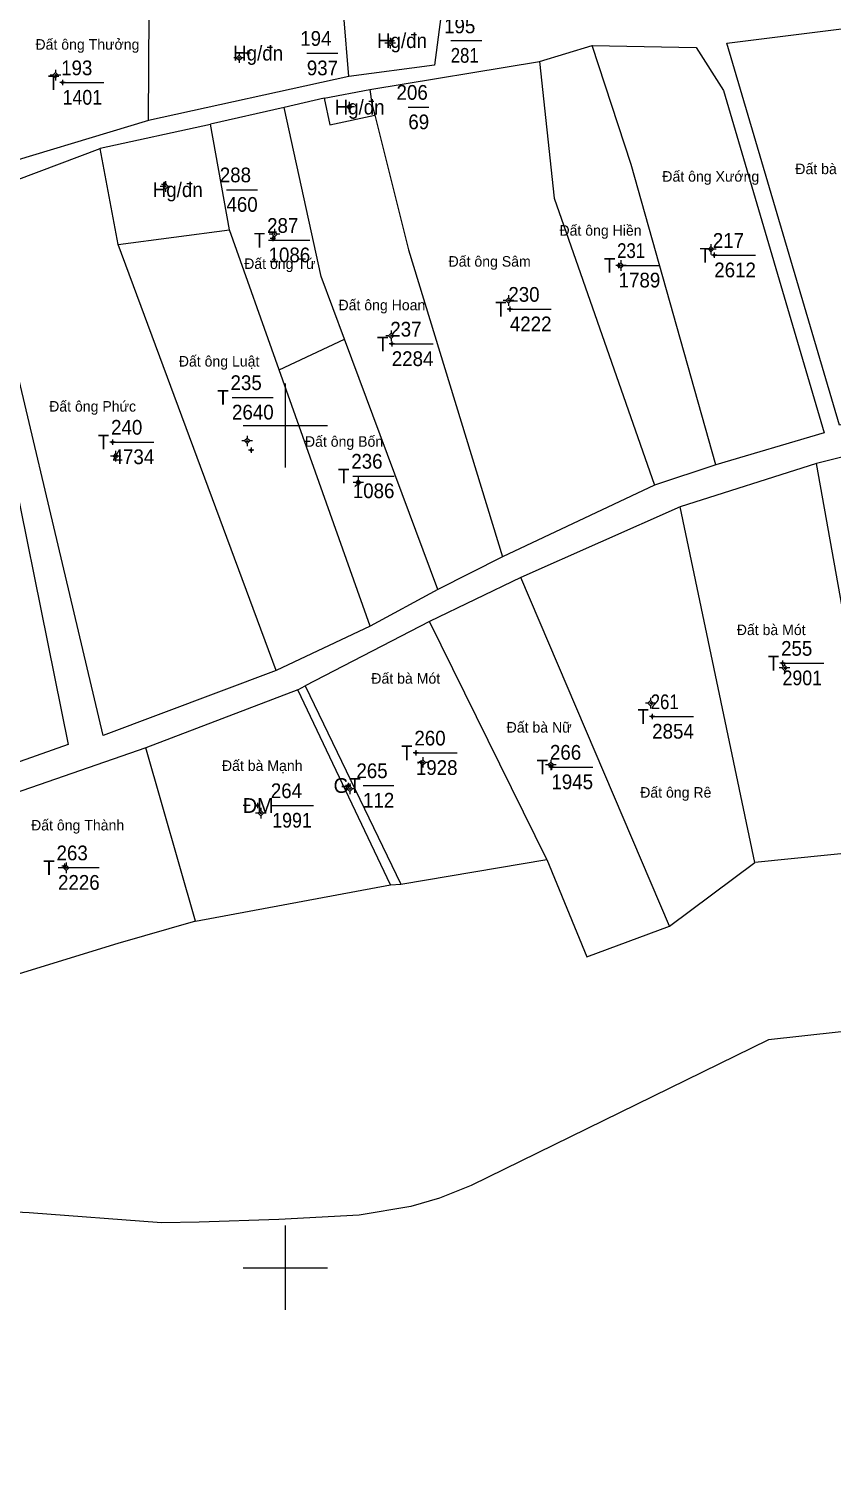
# Model space of a CAD drawing. Header units: metres. Extents: x 398630 to 399770, y 48498 to 49842.
# Drawn here: x 398939 to 399129.9, y 48954 to 49294.2 of the extents above; entities that cross this region are included whole.
import ezdxf
from ezdxf.enums import TextEntityAlignment as Align

# ---------------------------------------------------------------- set-up
doc = ezdxf.new("R2010")
doc.units = ezdxf.units.M
doc.header["$LTSCALE"] = 1.4
for name, color, linetype, lineweight in [('11', 7, 'Continuous', 13), ('15', 7, 'Continuous', 13), ('22', 7, 'Continuous', 13), ('51', 7, 'Continuous', 13), ('63', 7, 'Continuous', 13)]:
    doc.layers.add(name, color=color, linetype=linetype, lineweight=lineweight)
doc.layers.add('2', color=7, linetype='Continuous')

msp = doc.modelspace()

# ---------------------------------------------------------------- hatches: boundary and pattern name
at = {"layer": '11'}
for points in [[(399025.029, 49290.795, 1), (399024.729, 49290.795, 1)], [(399025.029, 49290.795, 1), (399024.729, 49290.795, 1)], [(398989.178, 49287.342, 1), (398988.878, 49287.342, 1)], [(398989.178, 49287.342, 1), (398988.878, 49287.342, 1)], [(398945.566, 49283.205, 1), (398945.266, 49283.205, 1)], [(398945.566, 49283.205, 1), (398945.266, 49283.205, 1)], [(399015.332, 49275.638, 1), (399015.032, 49275.638, 1)], [(399015.332, 49275.638, 1), (399015.032, 49275.638, 1)], [(398971.666, 49256.754, 1), (398971.366, 49256.754, 1)], [(398971.666, 49256.754, 1), (398971.366, 49256.754, 1)], [(398997.559, 49245.428, 1), (398997.259, 49245.428, 1)], [(398997.559, 49245.428, 1), (398997.259, 49245.428, 1)], [(399101.211, 49241.843, 1), (399100.911, 49241.843, 1)], [(399101.211, 49241.843, 1), (399100.911, 49241.843, 1)], [(399079.838, 49237.977, 1), (399079.538, 49237.977, 1)], [(399079.838, 49237.977, 1), (399079.538, 49237.977, 1)], [(399053.14, 49229.699, 1), (399052.84, 49229.699, 1)], [(399053.14, 49229.699, 1), (399052.84, 49229.699, 1)], [(399025.279, 49221.293, 1), (399024.979, 49221.293, 1)], [(399025.279, 49221.293, 1), (399024.979, 49221.293, 1)], [(398991.079, 49196.318, 1), (398990.779, 49196.318, 1)], [(398991.079, 49196.318, 1), (398990.779, 49196.318, 1)], [(398959.835, 49192.735, 1), (398959.535, 49192.735, 1)], [(398959.835, 49192.735, 1), (398959.535, 49192.735, 1)], [(399017.462, 49186.465, 1), (399017.162, 49186.465, 1)], [(399017.462, 49186.465, 1), (399017.162, 49186.465, 1)], [(399118.692, 49142.436, 1), (399118.392, 49142.436, 1)], [(399118.692, 49142.436, 1), (399118.392, 49142.436, 1)], [(399086.875, 49134.057, 1), (399086.575, 49134.057, 1)], [(399086.875, 49134.057, 1), (399086.575, 49134.057, 1)], [(399032.792, 49120, 1), (399032.492, 49120, 1)], [(399032.792, 49120, 1), (399032.492, 49120, 1)], [(399063.166, 49119.379, 1), (399062.866, 49119.379, 1)], [(399063.166, 49119.379, 1), (399062.866, 49119.379, 1)], [(399015.456, 49113.733, 1), (399015.156, 49113.733, 1)], [(399015.456, 49113.733, 1), (399015.156, 49113.733, 1)], [(398994.324, 49107.964, 1), (398994.024, 49107.964, 1)], [(398994.324, 49107.964, 1), (398994.024, 49107.964, 1)], [(398948.087, 49094.956, 1), (398947.787, 49094.956, 1)], [(398948.087, 49094.956, 1), (398947.787, 49094.956, 1)]]:
    msp.add_hatch(color=256, dxfattribs=at).paths.add_polyline_path(points)
at = {"layer": '51'}
for points in [[(399025.325, 49291.38, 1), (399025.175, 49291.38, 1)], [(399025.325, 49291.38, 1), (399025.175, 49291.38, 1)], [(399025.325, 49291.38, 1), (399025.175, 49291.38, 1)], [(399025.325, 49291.38, 1), (399025.175, 49291.38, 1)], [(398991.155, 49288.41, 1), (398991.005, 49288.41, 1)], [(398991.155, 49288.41, 1), (398991.005, 49288.41, 1)], [(398991.155, 49288.41, 1), (398991.005, 49288.41, 1)], [(398991.155, 49288.41, 1), (398991.005, 49288.41, 1)], [(398947.155, 49281.43, 1), (398947.005, 49281.43, 1)], [(398947.155, 49281.43, 1), (398947.005, 49281.43, 1)], [(398947.155, 49281.43, 1), (398947.005, 49281.43, 1)], [(398947.155, 49281.43, 1), (398947.005, 49281.43, 1)], [(399015.265, 49275.6, 1), (399015.115, 49275.6, 1)], [(399015.265, 49275.6, 1), (399015.115, 49275.6, 1)], [(399015.265, 49275.6, 1), (399015.115, 49275.6, 1)], [(399015.265, 49275.6, 1), (399015.115, 49275.6, 1)], [(398971.285, 49257.25, 1), (398971.135, 49257.25, 1)], [(398971.285, 49257.25, 1), (398971.135, 49257.25, 1)], [(398971.285, 49257.25, 1), (398971.135, 49257.25, 1)], [(398971.285, 49257.25, 1), (398971.135, 49257.25, 1)], [(398997.065, 49244.38, 1), (398996.915, 49244.38, 1)], [(398997.065, 49244.38, 1), (398996.915, 49244.38, 1)], [(398997.065, 49244.38, 1), (398996.915, 49244.38, 1)], [(398997.065, 49244.38, 1), (398996.915, 49244.38, 1)], [(399101.915, 49240.44, 1), (399101.765, 49240.44, 1)], [(399101.915, 49240.44, 1), (399101.765, 49240.44, 1)], [(399101.915, 49240.44, 1), (399101.765, 49240.44, 1)], [(399101.915, 49240.44, 1), (399101.765, 49240.44, 1)], [(399079.195, 49238.02, 1), (399079.045, 49238.02, 1)], [(399079.195, 49238.02, 1), (399079.045, 49238.02, 1)], [(399079.195, 49238.02, 1), (399079.045, 49238.02, 1)], [(399079.195, 49238.02, 1), (399079.045, 49238.02, 1)], [(399053.365, 49227.62, 1), (399053.215, 49227.62, 1)], [(399053.365, 49227.62, 1), (399053.215, 49227.62, 1)], [(399053.365, 49227.62, 1), (399053.215, 49227.62, 1)], [(399053.365, 49227.62, 1), (399053.215, 49227.62, 1)], [(399025.325, 49219.36, 1), (399025.175, 49219.36, 1)], [(399025.325, 49219.36, 1), (399025.175, 49219.36, 1)], [(399025.325, 49219.36, 1), (399025.175, 49219.36, 1)], [(399025.325, 49219.36, 1), (399025.175, 49219.36, 1)], [(398959.015, 49196.07, 1), (398958.865, 49196.07, 1)], [(398959.015, 49196.07, 1), (398958.865, 49196.07, 1)], [(398959.015, 49196.07, 1), (398958.865, 49196.07, 1)], [(398959.015, 49196.07, 1), (398958.865, 49196.07, 1)], [(398991.935, 49194.13, 1), (398991.785, 49194.13, 1)], [(398991.935, 49194.13, 1), (398991.785, 49194.13, 1)], [(398991.935, 49194.13, 1), (398991.785, 49194.13, 1)], [(398991.935, 49194.13, 1), (398991.785, 49194.13, 1)], [(399017.465, 49186.41, 1), (399017.315, 49186.41, 1)], [(399017.465, 49186.41, 1), (399017.315, 49186.41, 1)], [(399017.465, 49186.41, 1), (399017.315, 49186.41, 1)], [(399017.465, 49186.41, 1), (399017.315, 49186.41, 1)], [(399118.135, 49143.57, 1), (399117.985, 49143.57, 1)], [(399118.135, 49143.57, 1), (399117.985, 49143.57, 1)], [(399118.135, 49143.57, 1), (399117.985, 49143.57, 1)], [(399118.135, 49143.57, 1), (399117.985, 49143.57, 1)], [(399087.165, 49130.88, 1), (399087.015, 49130.88, 1)], [(399087.165, 49130.88, 1), (399087.015, 49130.88, 1)], [(399087.165, 49130.88, 1), (399087.015, 49130.88, 1)], [(399087.165, 49130.88, 1), (399087.015, 49130.88, 1)], [(399031.055, 49122.26, 1), (399030.905, 49122.26, 1)], [(399031.055, 49122.26, 1), (399030.905, 49122.26, 1)], [(399031.055, 49122.26, 1), (399030.905, 49122.26, 1)], [(399031.055, 49122.26, 1), (399030.905, 49122.26, 1)], [(399063.245, 49118.88, 1), (399063.095, 49118.88, 1)], [(399063.245, 49118.88, 1), (399063.095, 49118.88, 1)], [(399063.245, 49118.88, 1), (399063.095, 49118.88, 1)], [(399063.245, 49118.88, 1), (399063.095, 49118.88, 1)], [(399014.995, 49114.51, 1), (399014.845, 49114.51, 1)], [(399014.995, 49114.51, 1), (399014.845, 49114.51, 1)], [(399014.995, 49114.51, 1), (399014.845, 49114.51, 1)], [(399014.995, 49114.51, 1), (399014.845, 49114.51, 1)], [(398993.455, 49109.76, 1), (398993.305, 49109.76, 1)], [(398993.455, 49109.76, 1), (398993.305, 49109.76, 1)], [(398993.455, 49109.76, 1), (398993.305, 49109.76, 1)], [(398993.455, 49109.76, 1), (398993.305, 49109.76, 1)], [(398947.625, 49095.36, 1), (398947.475, 49095.36, 1)], [(398947.625, 49095.36, 1), (398947.475, 49095.36, 1)], [(398947.625, 49095.36, 1), (398947.475, 49095.36, 1)], [(398947.625, 49095.36, 1), (398947.475, 49095.36, 1)]]:
    msp.add_hatch(color=256, dxfattribs=at).paths.add_polyline_path(points)

# ---------------------------------------------------------------- linework, layer by layer
at = {"layer": '11'}
for p, q in [((399024.88, 49292.04), (399024.88, 49291.42)), ((399024.88, 49292.04), (399024.88, 49291.42)), ((398989.03, 49288.59), (398989.03, 49287.97)), ((398989.03, 49288.59), (398989.03, 49287.97)), ((399024.25, 49290.79), (399023.63, 49290.79)), ((399024.25, 49290.79), (399023.63, 49290.79)), ((399024.88, 49290.17), (399024.88, 49289.54)), ((399024.88, 49290.17), (399024.88, 49289.54)), ((399026.13, 49290.79), (399025.5, 49290.79)), ((399026.13, 49290.79), (399025.5, 49290.79)), ((398945.42, 49284.45), (398945.42, 49283.83)), ((398945.42, 49284.45), (398945.42, 49283.83)), ((398988.4, 49287.34), (398987.78, 49287.34)), ((398988.4, 49287.34), (398987.78, 49287.34)), ((398989.03, 49286.72), (398989.03, 49286.09)), ((398989.03, 49286.72), (398989.03, 49286.09)), ((398990.28, 49287.34), (398989.65, 49287.34)), ((398990.28, 49287.34), (398989.65, 49287.34)), ((398944.79, 49283.2), (398944.17, 49283.2)), ((398944.79, 49283.2), (398944.17, 49283.2)), ((398945.42, 49282.58), (398945.42, 49281.95)), ((398945.42, 49282.58), (398945.42, 49281.95)), ((398946.67, 49283.2), (398946.04, 49283.2)), ((398946.67, 49283.2), (398946.04, 49283.2)), ((399014.56, 49275.64), (399013.93, 49275.64)), ((399014.56, 49275.64), (399013.93, 49275.64)), ((399015.18, 49276.89), (399015.18, 49276.26)), ((399015.18, 49276.89), (399015.18, 49276.26)), ((399015.18, 49275.01), (399015.18, 49274.39)), ((399015.18, 49275.01), (399015.18, 49274.39)), ((399016.43, 49275.64), (399015.81, 49275.64)), ((399016.43, 49275.64), (399015.81, 49275.64)), ((398971.52, 49258), (398971.52, 49257.38)), ((398971.52, 49258), (398971.52, 49257.38)), ((398970.89, 49256.75), (398970.27, 49256.75)), ((398970.89, 49256.75), (398970.27, 49256.75)), ((398971.52, 49256.13), (398971.52, 49255.5)), ((398971.52, 49256.13), (398971.52, 49255.5)), ((398972.77, 49256.75), (398972.14, 49256.75)), ((398972.77, 49256.75), (398972.14, 49256.75)), ((398997.41, 49246.68), (398997.41, 49246.05)), ((398997.41, 49246.68), (398997.41, 49246.05)), ((398996.78, 49245.43), (398996.16, 49245.43)), ((398996.78, 49245.43), (398996.16, 49245.43)), ((398997.41, 49244.8), (398997.41, 49244.18)), ((398997.41, 49244.8), (398997.41, 49244.18)), ((398998.66, 49245.43), (398998.03, 49245.43)), ((398998.66, 49245.43), (398998.03, 49245.43)), ((399100.44, 49241.84), (399099.81, 49241.84)), ((399100.44, 49241.84), (399099.81, 49241.84)), ((399101.06, 49243.09), (399101.06, 49242.47)), ((399101.06, 49243.09), (399101.06, 49242.47)), ((399101.06, 49241.22), (399101.06, 49240.59)), ((399101.06, 49241.22), (399101.06, 49240.59)), ((399102.31, 49241.84), (399101.69, 49241.84)), ((399102.31, 49241.84), (399101.69, 49241.84)), ((399079.06, 49237.98), (399078.44, 49237.98)), ((399079.06, 49237.98), (399078.44, 49237.98)), ((399079.69, 49239.23), (399079.69, 49238.6)), ((399079.69, 49239.23), (399079.69, 49238.6)), ((399079.69, 49237.35), (399079.69, 49236.73)), ((399079.69, 49237.35), (399079.69, 49236.73)), ((399080.94, 49237.98), (399080.31, 49237.98)), ((399080.94, 49237.98), (399080.31, 49237.98)), ((399052.37, 49229.7), (399051.74, 49229.7)), ((399052.37, 49229.7), (399051.74, 49229.7)), ((399052.99, 49230.95), (399052.99, 49230.32)), ((399052.99, 49230.95), (399052.99, 49230.32)), ((399054.24, 49229.7), (399053.62, 49229.7)), ((399054.24, 49229.7), (399053.62, 49229.7)), ((399052.99, 49229.07), (399052.99, 49228.45)), ((399052.99, 49229.07), (399052.99, 49228.45)), ((399024.5, 49221.29), (399023.88, 49221.29)), ((399024.5, 49221.29), (399023.88, 49221.29)), ((399025.13, 49222.54), (399025.13, 49221.92)), ((399025.13, 49222.54), (399025.13, 49221.92)), ((399025.13, 49220.67), (399025.13, 49220.04)), ((399025.13, 49220.67), (399025.13, 49220.04)), ((399026.38, 49221.29), (399025.75, 49221.29)), ((399026.38, 49221.29), (399025.75, 49221.29)), ((398990.3, 49196.32), (398989.68, 49196.32)), ((398990.3, 49196.32), (398989.68, 49196.32)), ((398990.93, 49197.57), (398990.93, 49196.94)), ((398990.93, 49197.57), (398990.93, 49196.94)), ((398990.93, 49195.69), (398990.93, 49195.07)), ((398990.93, 49195.69), (398990.93, 49195.07)), ((398992.18, 49196.32), (398991.55, 49196.32)), ((398992.18, 49196.32), (398991.55, 49196.32)), ((398959.06, 49192.73), (398958.44, 49192.73)), ((398959.06, 49192.73), (398958.44, 49192.73)), ((398959.69, 49193.98), (398959.69, 49193.36)), ((398959.69, 49193.98), (398959.69, 49193.36)), ((398960.94, 49192.73), (398960.31, 49192.73)), ((398960.94, 49192.73), (398960.31, 49192.73)), ((398959.69, 49192.11), (398959.69, 49191.48)), ((398959.69, 49192.11), (398959.69, 49191.48)), ((399016.69, 49186.47), (399016.06, 49186.47)), ((399016.69, 49186.47), (399016.06, 49186.47)), ((399017.31, 49187.72), (399017.31, 49187.09)), ((399017.31, 49187.72), (399017.31, 49187.09)), ((399017.31, 49185.84), (399017.31, 49185.22)), ((399017.31, 49185.84), (399017.31, 49185.22)), ((399018.56, 49186.47), (399017.94, 49186.47)), ((399018.56, 49186.47), (399017.94, 49186.47)), ((399117.92, 49142.44), (399117.29, 49142.44)), ((399117.92, 49142.44), (399117.29, 49142.44)), ((399118.54, 49143.69), (399118.54, 49143.06)), ((399118.54, 49143.69), (399118.54, 49143.06)), ((399118.54, 49141.81), (399118.54, 49141.19)), ((399118.54, 49141.81), (399118.54, 49141.19)), ((399119.79, 49142.44), (399119.17, 49142.44)), ((399119.79, 49142.44), (399119.17, 49142.44)), ((399086.73, 49135.31), (399086.73, 49134.68)), ((399086.73, 49135.31), (399086.73, 49134.68)), ((399086.1, 49134.06), (399085.48, 49134.06)), ((399086.1, 49134.06), (399085.48, 49134.06)), ((399086.73, 49133.43), (399086.73, 49132.81)), ((399086.73, 49133.43), (399086.73, 49132.81)), ((399087.98, 49134.06), (399087.35, 49134.06)), ((399087.98, 49134.06), (399087.35, 49134.06)), ((399032.64, 49121.25), (399032.64, 49120.63)), ((399032.64, 49121.25), (399032.64, 49120.63)), ((399032.02, 49120), (399031.39, 49120)), ((399032.02, 49120), (399031.39, 49120)), ((399032.64, 49119.38), (399032.64, 49118.75)), ((399032.64, 49119.38), (399032.64, 49118.75)), ((399033.89, 49120), (399033.27, 49120)), ((399033.89, 49120), (399033.27, 49120)), ((399062.39, 49119.38), (399061.77, 49119.38)), ((399062.39, 49119.38), (399061.77, 49119.38)), ((399063.02, 49120.63), (399063.02, 49120)), ((399063.02, 49120.63), (399063.02, 49120)), ((399063.02, 49118.75), (399063.02, 49118.13)), ((399063.02, 49118.75), (399063.02, 49118.13)), ((399064.27, 49119.38), (399063.64, 49119.38)), ((399064.27, 49119.38), (399063.64, 49119.38)), ((399015.31, 49114.98), (399015.31, 49114.36)), ((399015.31, 49114.98), (399015.31, 49114.36)), ((399014.68, 49113.73), (399014.06, 49113.73)), ((399014.68, 49113.73), (399014.06, 49113.73)), ((399015.31, 49113.11), (399015.31, 49112.48)), ((399015.31, 49113.11), (399015.31, 49112.48)), ((399016.56, 49113.73), (399015.93, 49113.73)), ((399016.56, 49113.73), (399015.93, 49113.73)), ((398993.55, 49107.96), (398992.92, 49107.96)), ((398993.55, 49107.96), (398992.92, 49107.96)), ((398994.17, 49109.21), (398994.17, 49108.59)), ((398994.17, 49109.21), (398994.17, 49108.59)), ((398994.17, 49107.34), (398994.17, 49106.71)), ((398994.17, 49107.34), (398994.17, 49106.71)), ((398995.42, 49107.96), (398994.8, 49107.96)), ((398995.42, 49107.96), (398994.8, 49107.96)), ((398947.31, 49094.96), (398946.69, 49094.96)), ((398947.31, 49094.96), (398946.69, 49094.96)), ((398947.94, 49096.21), (398947.94, 49095.58)), ((398947.94, 49096.21), (398947.94, 49095.58)), ((398947.94, 49094.33), (398947.94, 49093.71)), ((398947.94, 49094.33), (398947.94, 49093.71)), ((398949.19, 49094.96), (398948.56, 49094.96)), ((398949.19, 49094.96), (398948.56, 49094.96))]:
    msp.add_line(p, q, dxfattribs=at)
for points in [[(399024.88, 49291.42), (399024.25, 49290.79), (399024.88, 49290.17), (399025.5, 49290.79)], [(399024.88, 49291.42), (399024.25, 49290.79), (399024.88, 49290.17), (399025.5, 49290.79)], [(398989.03, 49287.97), (398988.4, 49287.34), (398989.03, 49286.72), (398989.65, 49287.34)], [(398989.03, 49287.97), (398988.4, 49287.34), (398989.03, 49286.72), (398989.65, 49287.34)], [(398945.42, 49283.83), (398944.79, 49283.2), (398945.42, 49282.58), (398946.04, 49283.2)], [(398945.42, 49283.83), (398944.79, 49283.2), (398945.42, 49282.58), (398946.04, 49283.2)], [(399015.18, 49276.26), (399014.56, 49275.64), (399015.18, 49275.01), (399015.81, 49275.64)], [(399015.18, 49276.26), (399014.56, 49275.64), (399015.18, 49275.01), (399015.81, 49275.64)], [(398971.52, 49257.38), (398970.89, 49256.75), (398971.52, 49256.13), (398972.14, 49256.75)], [(398971.52, 49257.38), (398970.89, 49256.75), (398971.52, 49256.13), (398972.14, 49256.75)], [(398997.41, 49246.05), (398996.78, 49245.43), (398997.41, 49244.8), (398998.03, 49245.43)], [(398997.41, 49246.05), (398996.78, 49245.43), (398997.41, 49244.8), (398998.03, 49245.43)], [(399101.06, 49242.47), (399100.44, 49241.84), (399101.06, 49241.22), (399101.69, 49241.84)], [(399101.06, 49242.47), (399100.44, 49241.84), (399101.06, 49241.22), (399101.69, 49241.84)], [(399079.69, 49238.6), (399079.06, 49237.98), (399079.69, 49237.35), (399080.31, 49237.98)], [(399079.69, 49238.6), (399079.06, 49237.98), (399079.69, 49237.35), (399080.31, 49237.98)], [(399052.99, 49230.32), (399052.37, 49229.7), (399052.99, 49229.07), (399053.62, 49229.7)], [(399052.99, 49230.32), (399052.37, 49229.7), (399052.99, 49229.07), (399053.62, 49229.7)], [(399025.13, 49221.92), (399024.5, 49221.29), (399025.13, 49220.67), (399025.75, 49221.29)], [(399025.13, 49221.92), (399024.5, 49221.29), (399025.13, 49220.67), (399025.75, 49221.29)], [(398990.93, 49196.94), (398990.3, 49196.32), (398990.93, 49195.69), (398991.55, 49196.32)], [(398990.93, 49196.94), (398990.3, 49196.32), (398990.93, 49195.69), (398991.55, 49196.32)], [(398959.69, 49193.36), (398959.06, 49192.73), (398959.69, 49192.11), (398960.31, 49192.73)], [(398959.69, 49193.36), (398959.06, 49192.73), (398959.69, 49192.11), (398960.31, 49192.73)], [(399017.31, 49187.09), (399016.69, 49186.47), (399017.31, 49185.84), (399017.94, 49186.47)], [(399017.31, 49187.09), (399016.69, 49186.47), (399017.31, 49185.84), (399017.94, 49186.47)], [(399118.54, 49143.06), (399117.92, 49142.44), (399118.54, 49141.81), (399119.17, 49142.44)], [(399118.54, 49143.06), (399117.92, 49142.44), (399118.54, 49141.81), (399119.17, 49142.44)], [(399086.73, 49134.68), (399086.1, 49134.06), (399086.73, 49133.43), (399087.35, 49134.06)], [(399086.73, 49134.68), (399086.1, 49134.06), (399086.73, 49133.43), (399087.35, 49134.06)], [(399032.64, 49120.63), (399032.02, 49120), (399032.64, 49119.38), (399033.27, 49120)], [(399032.64, 49120.63), (399032.02, 49120), (399032.64, 49119.38), (399033.27, 49120)], [(399063.02, 49120), (399062.39, 49119.38), (399063.02, 49118.75), (399063.64, 49119.38)], [(399063.02, 49120), (399062.39, 49119.38), (399063.02, 49118.75), (399063.64, 49119.38)], [(399015.31, 49114.36), (399014.68, 49113.73), (399015.31, 49113.11), (399015.93, 49113.73)], [(399015.31, 49114.36), (399014.68, 49113.73), (399015.31, 49113.11), (399015.93, 49113.73)], [(398994.17, 49108.59), (398993.55, 49107.96), (398994.17, 49107.34), (398994.8, 49107.96)], [(398994.17, 49108.59), (398993.55, 49107.96), (398994.17, 49107.34), (398994.8, 49107.96)], [(398947.94, 49095.58), (398947.31, 49094.96), (398947.94, 49094.33), (398948.56, 49094.96)], [(398947.94, 49095.58), (398947.31, 49094.96), (398947.94, 49094.33), (398948.56, 49094.96)]]:
    msp.add_lwpolyline(points, close=True, dxfattribs=at)
for centre in [(399024.879, 49290.795), (399024.879, 49290.795), (398989.028, 49287.342), (398989.028, 49287.342), (398945.416, 49283.205), (398945.416, 49283.205), (399015.182, 49275.638), (399015.182, 49275.638), (398971.516, 49256.754), (398971.516, 49256.754), (398997.409, 49245.428), (398997.409, 49245.428), (399101.061, 49241.843), (399101.061, 49241.843), (399079.688, 49237.977), (399079.688, 49237.977), (399052.99, 49229.699), (399052.99, 49229.699), (399025.129, 49221.293), (399025.129, 49221.293), (398990.929, 49196.318), (398990.929, 49196.318), (398959.685, 49192.735), (398959.685, 49192.735), (399017.312, 49186.465), (399017.312, 49186.465), (399118.542, 49142.436), (399118.542, 49142.436), (399086.725, 49134.057), (399086.725, 49134.057), (399032.642, 49120), (399032.642, 49120), (399063.016, 49119.379), (399063.016, 49119.379), (399015.306, 49113.733), (399015.306, 49113.733), (398994.174, 49107.964), (398994.174, 49107.964), (398947.937, 49094.956), (398947.937, 49094.956)]:
    msp.add_circle(centre, 0.15, dxfattribs=at)
at = {"layer": '15'}
for p, q in [((399039.26, 49291.39), (399046.61, 49291.39)), ((399005.09, 49288.41), (399012.44, 49288.41)), ((398947.09, 49281.44), (398956.89, 49281.44)), ((399029.19, 49275.6), (399034.09, 49275.6)), ((398986, 49256), (398993.35, 49256)), ((398996, 49244), (399005.8, 49244)), ((399101.84, 49240.44), (399111.64, 49240.44)), ((399079.13, 49238.02), (399088.93, 49238.02)), ((399053.3, 49227.62), (399063.1, 49227.62)), ((399025.26, 49219.36), (399035.06, 49219.36)), ((398987.32, 49206.68), (398997.12, 49206.68)), ((398958.95, 49196.07), (398968.75, 49196.07)), ((399016, 49188), (399025.8, 49188)), ((399118.06, 49143.58), (399127.86, 49143.58)), ((399087.1, 49130.89), (399096.9, 49130.89)), ((399030.98, 49122.27), (399040.78, 49122.27)), ((399063.17, 49118.89), (399072.97, 49118.89)), ((399018.43, 49114.52), (399025.78, 49114.52)), ((398996.89, 49109.76), (399006.69, 49109.76)), ((398946, 49095), (398955.8, 49095))]:
    msp.add_line(p, q, dxfattribs=at)
at = {"layer": '22'}
for p, q in [((398967.47, 49272.4), (398967.67, 49298.19)), ((399015.05, 49282.89), (399013.84, 49297.27)), ((399015.05, 49282.89), (398967.47, 49272.4)), ((399009.21, 49277.7), (399020.01, 49279.79)), ((398960.32, 49242.96), (398986.76, 49246.45)), ((398998.53, 49213.25), (399014.01, 49220.53)), ((399036.22, 49161.03), (399014.01, 49220.53)), ((399142.48, 49099.34), (399126.1, 49190.95)), ((399091.18, 49081.13), (399055.91, 49163.92)), ((399034.22, 49153.43), (399004.72, 49138.14)), ((399002.95, 49137.22), (399004.72, 49138.14)), ((399002.95, 49137.22), (398966.85, 49123.45)), ((398966.85, 49123.45), (398916.99, 49106.25)), ((398978.68, 49082.3), (398966.85, 49123.45)), ((399142.48, 49099.34), (399111.5, 49096.2)), ((399024.95, 49090.89), (399027.43, 49091.11))]:
    msp.add_line(p, q, dxfattribs=at)
for points in [[(398967.47, 49272.4), (398926.46, 49260.07), (398926.81, 49302.8)], [(399036.89, 49297.03), (399035.44, 49285.55), (399015.05, 49282.89)], [(399158, 49206.82), (399131.57, 49200.05), (399104.82, 49290.83), (399139.67, 49295.15)], [(399020.01, 49279.79), (399060.37, 49286.47), (399072.83, 49290.24)], [(399102.24, 49190.64), (399082.08, 49261.95), (399072.83, 49290.24)], [(399072.83, 49290.24), (399097.58, 49289.77), (399104.03, 49279.57), (399127.91, 49198.27), (399102.24, 49190.64)], [(399060.37, 49286.47), (399063.83, 49253.98), (399087.69, 49185.81)], [(399009.21, 49277.7), (398999.69, 49275.53), (398982.21, 49271.54)], [(399009.21, 49277.7), (399010.56, 49271.41), (399021.21, 49273.68)], [(399020.01, 49279.79), (399020.54, 49276.35), (399021.21, 49273.68)], [(399014.01, 49220.53), (399008.47, 49235.37), (398999.69, 49275.53)], [(398956.03, 49265.74), (398956, 49265.88), (398982.21, 49271.54)], [(399020.13, 49152.31), (398998.53, 49213.25), (398986.76, 49246.45), (398982.21, 49271.54)], [(399021.21, 49273.68), (399029.22, 49241.7), (399051.58, 49168.78)], [(398997.82, 49141.81), (398956.7, 49126.4), (398926.31, 49254.62), (398956.03, 49265.74)], [(398997.82, 49141.81), (398960.32, 49242.96), (398956.03, 49265.74)], [(398930.52, 49212.46), (398948.44, 49124.27), (398924.15, 49115.72)], [(399161.39, 49199.87), (399126.1, 49190.95), (399093.77, 49180.65), (399055.91, 49163.92), (399034.22, 49153.43)], [(399102.24, 49190.64), (399087.69, 49185.81), (399051.58, 49168.78), (399036.22, 49161.03), (399020.13, 49152.31), (398997.82, 49141.81)], [(399091.18, 49081.13), (399111.5, 49096.2), (399093.77, 49180.65)], [(399004.72, 49138.14), (399027.43, 49091.11), (399062.09, 49096.91), (399034.22, 49153.43)], [(398978.68, 49082.3), (399024.95, 49090.89), (399002.95, 49137.22)], [(399062.09, 49096.91), (399071.62, 49073.86), (399091.18, 49081.13)], [(398978.68, 49082.3), (398960.19, 49077), (398928.46, 49067.27)], [(399700, 49042.18), (399677.47, 49050.64), (399484.86, 49076.79), (399286.64, 49073.05), (399114.73, 49054.08), (399044.1, 49019.54), (399036.61, 49016.48), (399029.81, 49014.55), (399017.49, 49012.51), (398998.47, 49011.42), (398979.5, 49010.81), (398970.58, 49010.68), (398939.17, 49013.06), (398931.35, 49013.45), (398919.72, 49013.18), (398913.96, 49012.49), (398908.25, 49011.34), (398797.91, 48982.9), (398734.81, 48966.99), (398719.98, 48962.36), (398707.36, 48957.37), (398700, 48954.02)]]:
    msp.add_lwpolyline(points, dxfattribs=at)
at = {"layer": '51'}
for p, q in [((399024.94, 49291.38), (399024.62, 49291.38)), ((399024.94, 49291.38), (399024.62, 49291.38)), ((399024.94, 49291.38), (399024.62, 49291.38)), ((399024.94, 49291.38), (399024.62, 49291.38)), ((399025.25, 49292), (399025.25, 49291.69)), ((399025.25, 49292), (399025.25, 49291.69)), ((399025.25, 49292), (399025.25, 49291.69)), ((399025.25, 49292), (399025.25, 49291.69)), ((399025.25, 49291.07), (399025.25, 49290.76)), ((399025.25, 49291.07), (399025.25, 49290.76)), ((399025.25, 49291.07), (399025.25, 49290.76)), ((399025.25, 49291.07), (399025.25, 49290.76)), ((399025.88, 49291.38), (399025.56, 49291.38)), ((399025.88, 49291.38), (399025.56, 49291.38)), ((399025.88, 49291.38), (399025.56, 49291.38)), ((399025.88, 49291.38), (399025.56, 49291.38)), ((398990.77, 49288.41), (398990.46, 49288.41)), ((398990.77, 49288.41), (398990.46, 49288.41)), ((398990.77, 49288.41), (398990.46, 49288.41)), ((398990.77, 49288.41), (398990.46, 49288.41)), ((398991.08, 49289.04), (398991.08, 49288.72)), ((398991.08, 49289.04), (398991.08, 49288.72)), ((398991.08, 49289.04), (398991.08, 49288.72)), ((398991.08, 49289.04), (398991.08, 49288.72)), ((398991.08, 49288.1), (398991.08, 49287.78)), ((398991.08, 49288.1), (398991.08, 49287.78)), ((398991.08, 49288.1), (398991.08, 49287.78)), ((398991.08, 49288.1), (398991.08, 49287.78)), ((398991.7, 49288.41), (398991.39, 49288.41)), ((398991.7, 49288.41), (398991.39, 49288.41)), ((398991.7, 49288.41), (398991.39, 49288.41)), ((398991.7, 49288.41), (398991.39, 49288.41)), ((398946.77, 49281.43), (398946.46, 49281.43)), ((398946.77, 49281.43), (398946.46, 49281.43)), ((398946.77, 49281.43), (398946.46, 49281.43)), ((398946.77, 49281.43), (398946.46, 49281.43)), ((398947.08, 49282.06), (398947.08, 49281.74)), ((398947.08, 49282.06), (398947.08, 49281.74)), ((398947.08, 49282.06), (398947.08, 49281.74)), ((398947.08, 49282.06), (398947.08, 49281.74)), ((398947.08, 49281.12), (398947.08, 49280.8)), ((398947.08, 49281.12), (398947.08, 49280.8)), ((398947.08, 49281.12), (398947.08, 49280.8)), ((398947.08, 49281.12), (398947.08, 49280.8)), ((398947.7, 49281.43), (398947.39, 49281.43)), ((398947.7, 49281.43), (398947.39, 49281.43)), ((398947.7, 49281.43), (398947.39, 49281.43)), ((398947.7, 49281.43), (398947.39, 49281.43)), ((399014.88, 49275.6), (399014.56, 49275.6)), ((399014.88, 49275.6), (399014.56, 49275.6)), ((399014.88, 49275.6), (399014.56, 49275.6)), ((399014.88, 49275.6), (399014.56, 49275.6)), ((399015.19, 49276.22), (399015.19, 49275.91)), ((399015.19, 49276.22), (399015.19, 49275.91)), ((399015.19, 49276.22), (399015.19, 49275.91)), ((399015.19, 49276.22), (399015.19, 49275.91)), ((399015.19, 49275.29), (399015.19, 49274.98)), ((399015.19, 49275.29), (399015.19, 49274.98)), ((399015.19, 49275.29), (399015.19, 49274.98)), ((399015.19, 49275.29), (399015.19, 49274.98)), ((399015.82, 49275.6), (399015.5, 49275.6)), ((399015.82, 49275.6), (399015.5, 49275.6)), ((399015.82, 49275.6), (399015.5, 49275.6)), ((399015.82, 49275.6), (399015.5, 49275.6)), ((398970.9, 49257.25), (398970.58, 49257.25)), ((398970.9, 49257.25), (398970.58, 49257.25)), ((398970.9, 49257.25), (398970.58, 49257.25)), ((398970.9, 49257.25), (398970.58, 49257.25)), ((398971.21, 49257.88), (398971.21, 49257.56)), ((398971.21, 49257.88), (398971.21, 49257.56)), ((398971.21, 49257.88), (398971.21, 49257.56)), ((398971.21, 49257.88), (398971.21, 49257.56)), ((398971.21, 49256.94), (398971.21, 49256.62)), ((398971.21, 49256.94), (398971.21, 49256.62)), ((398971.21, 49256.94), (398971.21, 49256.62)), ((398971.21, 49256.94), (398971.21, 49256.62)), ((398971.84, 49257.25), (398971.52, 49257.25)), ((398971.84, 49257.25), (398971.52, 49257.25)), ((398971.84, 49257.25), (398971.52, 49257.25)), ((398971.84, 49257.25), (398971.52, 49257.25)), ((398996.68, 49244.38), (398996.36, 49244.38)), ((398996.68, 49244.38), (398996.36, 49244.38)), ((398996.68, 49244.38), (398996.36, 49244.38)), ((398996.68, 49244.38), (398996.36, 49244.38)), ((398996.99, 49245), (398996.99, 49244.69)), ((398996.99, 49245), (398996.99, 49244.69)), ((398996.99, 49245), (398996.99, 49244.69)), ((398996.99, 49245), (398996.99, 49244.69)), ((398996.99, 49244.07), (398996.99, 49243.76)), ((398996.99, 49244.07), (398996.99, 49243.76)), ((398996.99, 49244.07), (398996.99, 49243.76)), ((398996.99, 49244.07), (398996.99, 49243.76)), ((398997.62, 49244.38), (398997.3, 49244.38)), ((398997.62, 49244.38), (398997.3, 49244.38)), ((398997.62, 49244.38), (398997.3, 49244.38)), ((398997.62, 49244.38), (398997.3, 49244.38)), ((399101.53, 49240.44), (399101.22, 49240.44)), ((399101.53, 49240.44), (399101.22, 49240.44)), ((399101.53, 49240.44), (399101.22, 49240.44)), ((399101.53, 49240.44), (399101.22, 49240.44)), ((399101.84, 49241.06), (399101.84, 49240.75)), ((399101.84, 49241.06), (399101.84, 49240.75)), ((399101.84, 49241.06), (399101.84, 49240.75)), ((399101.84, 49241.06), (399101.84, 49240.75)), ((399101.84, 49240.13), (399101.84, 49239.82)), ((399101.84, 49240.13), (399101.84, 49239.82)), ((399101.84, 49240.13), (399101.84, 49239.82)), ((399101.84, 49240.13), (399101.84, 49239.82)), ((399102.46, 49240.44), (399102.15, 49240.44)), ((399102.46, 49240.44), (399102.15, 49240.44)), ((399102.46, 49240.44), (399102.15, 49240.44)), ((399102.46, 49240.44), (399102.15, 49240.44)), ((399078.81, 49238.02), (399078.5, 49238.02)), ((399078.81, 49238.02), (399078.5, 49238.02)), ((399078.81, 49238.02), (399078.5, 49238.02)), ((399078.81, 49238.02), (399078.5, 49238.02)), ((399079.12, 49238.64), (399079.12, 49238.33)), ((399079.12, 49238.64), (399079.12, 49238.33)), ((399079.12, 49238.64), (399079.12, 49238.33)), ((399079.12, 49238.64), (399079.12, 49238.33)), ((399079.12, 49237.71), (399079.12, 49237.4)), ((399079.12, 49237.71), (399079.12, 49237.4)), ((399079.12, 49237.71), (399079.12, 49237.4)), ((399079.12, 49237.71), (399079.12, 49237.4)), ((399079.74, 49238.02), (399079.43, 49238.02)), ((399079.74, 49238.02), (399079.43, 49238.02)), ((399079.74, 49238.02), (399079.43, 49238.02)), ((399079.74, 49238.02), (399079.43, 49238.02)), ((399052.98, 49227.62), (399052.66, 49227.62)), ((399052.98, 49227.62), (399052.66, 49227.62)), ((399052.98, 49227.62), (399052.66, 49227.62)), ((399052.98, 49227.62), (399052.66, 49227.62)), ((399053.29, 49228.24), (399053.29, 49227.93)), ((399053.29, 49228.24), (399053.29, 49227.93)), ((399053.29, 49228.24), (399053.29, 49227.93)), ((399053.29, 49228.24), (399053.29, 49227.93)), ((399053.29, 49227.31), (399053.29, 49227)), ((399053.29, 49227.31), (399053.29, 49227)), ((399053.29, 49227.31), (399053.29, 49227)), ((399053.29, 49227.31), (399053.29, 49227)), ((399053.92, 49227.62), (399053.6, 49227.62)), ((399053.92, 49227.62), (399053.6, 49227.62)), ((399053.92, 49227.62), (399053.6, 49227.62)), ((399053.92, 49227.62), (399053.6, 49227.62)), ((399025.25, 49219.98), (399025.25, 49219.67)), ((399025.25, 49219.98), (399025.25, 49219.67)), ((399025.25, 49219.98), (399025.25, 49219.67)), ((399025.25, 49219.98), (399025.25, 49219.67)), ((399024.94, 49219.36), (399024.62, 49219.36)), ((399024.94, 49219.36), (399024.62, 49219.36)), ((399024.94, 49219.36), (399024.62, 49219.36)), ((399024.94, 49219.36), (399024.62, 49219.36)), ((399025.25, 49219.05), (399025.25, 49218.74)), ((399025.25, 49219.05), (399025.25, 49218.74)), ((399025.25, 49219.05), (399025.25, 49218.74)), ((399025.25, 49219.05), (399025.25, 49218.74)), ((399025.88, 49219.36), (399025.56, 49219.36)), ((399025.88, 49219.36), (399025.56, 49219.36)), ((399025.88, 49219.36), (399025.56, 49219.36)), ((399025.88, 49219.36), (399025.56, 49219.36)), ((398958.63, 49196.07), (398958.32, 49196.07)), ((398958.63, 49196.07), (398958.32, 49196.07)), ((398958.63, 49196.07), (398958.32, 49196.07)), ((398958.63, 49196.07), (398958.32, 49196.07)), ((398958.94, 49196.7), (398958.94, 49196.38)), ((398958.94, 49196.7), (398958.94, 49196.38)), ((398958.94, 49196.7), (398958.94, 49196.38)), ((398958.94, 49196.7), (398958.94, 49196.38)), ((398958.94, 49195.76), (398958.94, 49195.44)), ((398958.94, 49195.76), (398958.94, 49195.44)), ((398958.94, 49195.76), (398958.94, 49195.44)), ((398958.94, 49195.76), (398958.94, 49195.44)), ((398959.56, 49196.07), (398959.25, 49196.07)), ((398959.56, 49196.07), (398959.25, 49196.07)), ((398959.56, 49196.07), (398959.25, 49196.07)), ((398959.56, 49196.07), (398959.25, 49196.07)), ((398991.55, 49194.13), (398991.24, 49194.13)), ((398991.55, 49194.13), (398991.24, 49194.13)), ((398991.55, 49194.13), (398991.24, 49194.13)), ((398991.55, 49194.13), (398991.24, 49194.13)), ((398991.86, 49194.76), (398991.86, 49194.44)), ((398991.86, 49194.76), (398991.86, 49194.44)), ((398991.86, 49194.76), (398991.86, 49194.44)), ((398991.86, 49194.76), (398991.86, 49194.44)), ((398991.86, 49193.82), (398991.86, 49193.5)), ((398991.86, 49193.82), (398991.86, 49193.5)), ((398991.86, 49193.82), (398991.86, 49193.5)), ((398991.86, 49193.82), (398991.86, 49193.5)), ((398992.48, 49194.13), (398992.17, 49194.13)), ((398992.48, 49194.13), (398992.17, 49194.13)), ((398992.48, 49194.13), (398992.17, 49194.13)), ((398992.48, 49194.13), (398992.17, 49194.13)), ((399017.08, 49186.41), (399016.76, 49186.41)), ((399017.08, 49186.41), (399016.76, 49186.41)), ((399017.08, 49186.41), (399016.76, 49186.41)), ((399017.08, 49186.41), (399016.76, 49186.41)), ((399017.39, 49187.04), (399017.39, 49186.72)), ((399017.39, 49187.04), (399017.39, 49186.72)), ((399017.39, 49187.04), (399017.39, 49186.72)), ((399017.39, 49187.04), (399017.39, 49186.72)), ((399017.39, 49186.1), (399017.39, 49185.78)), ((399017.39, 49186.1), (399017.39, 49185.78)), ((399017.39, 49186.1), (399017.39, 49185.78)), ((399017.39, 49186.1), (399017.39, 49185.78)), ((399018.02, 49186.41), (399017.7, 49186.41)), ((399018.02, 49186.41), (399017.7, 49186.41)), ((399018.02, 49186.41), (399017.7, 49186.41)), ((399018.02, 49186.41), (399017.7, 49186.41)), ((399117.75, 49143.57), (399117.44, 49143.57)), ((399117.75, 49143.57), (399117.44, 49143.57)), ((399117.75, 49143.57), (399117.44, 49143.57)), ((399117.75, 49143.57), (399117.44, 49143.57)), ((399118.06, 49144.2), (399118.06, 49143.88)), ((399118.06, 49144.2), (399118.06, 49143.88)), ((399118.06, 49144.2), (399118.06, 49143.88)), ((399118.06, 49144.2), (399118.06, 49143.88)), ((399118.06, 49143.26), (399118.06, 49142.94)), ((399118.06, 49143.26), (399118.06, 49142.94)), ((399118.06, 49143.26), (399118.06, 49142.94)), ((399118.06, 49143.26), (399118.06, 49142.94)), ((399118.68, 49143.57), (399118.37, 49143.57)), ((399118.68, 49143.57), (399118.37, 49143.57)), ((399118.68, 49143.57), (399118.37, 49143.57)), ((399118.68, 49143.57), (399118.37, 49143.57)), ((399087.09, 49131.5), (399087.09, 49131.19)), ((399087.09, 49131.5), (399087.09, 49131.19)), ((399087.09, 49131.5), (399087.09, 49131.19)), ((399087.09, 49131.5), (399087.09, 49131.19)), ((399086.78, 49130.88), (399086.46, 49130.88)), ((399086.78, 49130.88), (399086.46, 49130.88)), ((399086.78, 49130.88), (399086.46, 49130.88)), ((399086.78, 49130.88), (399086.46, 49130.88)), ((399087.09, 49130.57), (399087.09, 49130.26)), ((399087.09, 49130.57), (399087.09, 49130.26)), ((399087.09, 49130.57), (399087.09, 49130.26)), ((399087.09, 49130.57), (399087.09, 49130.26)), ((399087.72, 49130.88), (399087.4, 49130.88)), ((399087.72, 49130.88), (399087.4, 49130.88)), ((399087.72, 49130.88), (399087.4, 49130.88)), ((399087.72, 49130.88), (399087.4, 49130.88)), ((399030.67, 49122.26), (399030.36, 49122.26)), ((399030.67, 49122.26), (399030.36, 49122.26)), ((399030.67, 49122.26), (399030.36, 49122.26)), ((399030.67, 49122.26), (399030.36, 49122.26)), ((399030.98, 49122.88), (399030.98, 49122.57)), ((399030.98, 49122.88), (399030.98, 49122.57)), ((399030.98, 49122.88), (399030.98, 49122.57)), ((399030.98, 49122.88), (399030.98, 49122.57)), ((399030.98, 49121.95), (399030.98, 49121.64)), ((399030.98, 49121.95), (399030.98, 49121.64)), ((399030.98, 49121.95), (399030.98, 49121.64)), ((399030.98, 49121.95), (399030.98, 49121.64)), ((399031.6, 49122.26), (399031.29, 49122.26)), ((399031.6, 49122.26), (399031.29, 49122.26)), ((399031.6, 49122.26), (399031.29, 49122.26)), ((399031.6, 49122.26), (399031.29, 49122.26)), ((399062.86, 49118.88), (399062.54, 49118.88)), ((399062.86, 49118.88), (399062.54, 49118.88)), ((399062.86, 49118.88), (399062.54, 49118.88)), ((399062.86, 49118.88), (399062.54, 49118.88)), ((399063.17, 49119.5), (399063.17, 49119.19)), ((399063.17, 49119.5), (399063.17, 49119.19)), ((399063.17, 49119.5), (399063.17, 49119.19)), ((399063.17, 49119.5), (399063.17, 49119.19)), ((399063.17, 49118.57), (399063.17, 49118.26)), ((399063.17, 49118.57), (399063.17, 49118.26)), ((399063.17, 49118.57), (399063.17, 49118.26)), ((399063.17, 49118.57), (399063.17, 49118.26)), ((399063.8, 49118.88), (399063.48, 49118.88)), ((399063.8, 49118.88), (399063.48, 49118.88)), ((399063.8, 49118.88), (399063.48, 49118.88)), ((399063.8, 49118.88), (399063.48, 49118.88)), ((399014.61, 49114.51), (399014.3, 49114.51)), ((399014.61, 49114.51), (399014.3, 49114.51)), ((399014.61, 49114.51), (399014.3, 49114.51)), ((399014.61, 49114.51), (399014.3, 49114.51)), ((399014.92, 49115.14), (399014.92, 49114.82)), ((399014.92, 49115.14), (399014.92, 49114.82)), ((399014.92, 49115.14), (399014.92, 49114.82)), ((399014.92, 49115.14), (399014.92, 49114.82)), ((399014.92, 49114.2), (399014.92, 49113.88)), ((399014.92, 49114.2), (399014.92, 49113.88)), ((399014.92, 49114.2), (399014.92, 49113.88)), ((399014.92, 49114.2), (399014.92, 49113.88)), ((399015.54, 49114.51), (399015.23, 49114.51)), ((399015.54, 49114.51), (399015.23, 49114.51)), ((399015.54, 49114.51), (399015.23, 49114.51)), ((399015.54, 49114.51), (399015.23, 49114.51)), ((398993.07, 49109.76), (398992.76, 49109.76)), ((398993.07, 49109.76), (398992.76, 49109.76)), ((398993.07, 49109.76), (398992.76, 49109.76)), ((398993.07, 49109.76), (398992.76, 49109.76)), ((398993.38, 49110.38), (398993.38, 49110.07)), ((398993.38, 49110.38), (398993.38, 49110.07)), ((398993.38, 49110.38), (398993.38, 49110.07)), ((398993.38, 49110.38), (398993.38, 49110.07)), ((398993.38, 49109.45), (398993.38, 49109.14)), ((398993.38, 49109.45), (398993.38, 49109.14)), ((398993.38, 49109.45), (398993.38, 49109.14)), ((398993.38, 49109.45), (398993.38, 49109.14)), ((398994, 49109.76), (398993.69, 49109.76)), ((398994, 49109.76), (398993.69, 49109.76)), ((398994, 49109.76), (398993.69, 49109.76)), ((398994, 49109.76), (398993.69, 49109.76)), ((398947.24, 49095.36), (398946.92, 49095.36)), ((398947.24, 49095.36), (398946.92, 49095.36)), ((398947.24, 49095.36), (398946.92, 49095.36)), ((398947.24, 49095.36), (398946.92, 49095.36)), ((398947.55, 49095.98), (398947.55, 49095.67)), ((398947.55, 49095.98), (398947.55, 49095.67)), ((398947.55, 49095.98), (398947.55, 49095.67)), ((398947.55, 49095.98), (398947.55, 49095.67)), ((398947.55, 49095.05), (398947.55, 49094.74)), ((398947.55, 49095.05), (398947.55, 49094.74)), ((398947.55, 49095.05), (398947.55, 49094.74)), ((398947.55, 49095.05), (398947.55, 49094.74)), ((398948.18, 49095.36), (398947.86, 49095.36)), ((398948.18, 49095.36), (398947.86, 49095.36)), ((398948.18, 49095.36), (398947.86, 49095.36)), ((398948.18, 49095.36), (398947.86, 49095.36))]:
    msp.add_line(p, q, dxfattribs=at)
for points in [[(399025.25, 49291.69), (399024.94, 49291.38), (399025.25, 49291.07), (399025.56, 49291.38)], [(399025.25, 49291.69), (399024.94, 49291.38), (399025.25, 49291.07), (399025.56, 49291.38)], [(399025.25, 49291.69), (399024.94, 49291.38), (399025.25, 49291.07), (399025.56, 49291.38)], [(399025.25, 49291.69), (399024.94, 49291.38), (399025.25, 49291.07), (399025.56, 49291.38)], [(398991.08, 49288.72), (398990.77, 49288.41), (398991.08, 49288.1), (398991.39, 49288.41)], [(398991.08, 49288.72), (398990.77, 49288.41), (398991.08, 49288.1), (398991.39, 49288.41)], [(398991.08, 49288.72), (398990.77, 49288.41), (398991.08, 49288.1), (398991.39, 49288.41)], [(398991.08, 49288.72), (398990.77, 49288.41), (398991.08, 49288.1), (398991.39, 49288.41)], [(398947.08, 49281.74), (398946.77, 49281.43), (398947.08, 49281.12), (398947.39, 49281.43)], [(398947.08, 49281.74), (398946.77, 49281.43), (398947.08, 49281.12), (398947.39, 49281.43)], [(398947.08, 49281.74), (398946.77, 49281.43), (398947.08, 49281.12), (398947.39, 49281.43)], [(398947.08, 49281.74), (398946.77, 49281.43), (398947.08, 49281.12), (398947.39, 49281.43)], [(399015.19, 49275.91), (399014.88, 49275.6), (399015.19, 49275.29), (399015.5, 49275.6)], [(399015.19, 49275.91), (399014.88, 49275.6), (399015.19, 49275.29), (399015.5, 49275.6)], [(399015.19, 49275.91), (399014.88, 49275.6), (399015.19, 49275.29), (399015.5, 49275.6)], [(399015.19, 49275.91), (399014.88, 49275.6), (399015.19, 49275.29), (399015.5, 49275.6)], [(398971.21, 49257.56), (398970.9, 49257.25), (398971.21, 49256.94), (398971.52, 49257.25)], [(398971.21, 49257.56), (398970.9, 49257.25), (398971.21, 49256.94), (398971.52, 49257.25)], [(398971.21, 49257.56), (398970.9, 49257.25), (398971.21, 49256.94), (398971.52, 49257.25)], [(398971.21, 49257.56), (398970.9, 49257.25), (398971.21, 49256.94), (398971.52, 49257.25)], [(398996.99, 49244.69), (398996.68, 49244.38), (398996.99, 49244.07), (398997.3, 49244.38)], [(398996.99, 49244.69), (398996.68, 49244.38), (398996.99, 49244.07), (398997.3, 49244.38)], [(398996.99, 49244.69), (398996.68, 49244.38), (398996.99, 49244.07), (398997.3, 49244.38)], [(398996.99, 49244.69), (398996.68, 49244.38), (398996.99, 49244.07), (398997.3, 49244.38)], [(399101.84, 49240.75), (399101.53, 49240.44), (399101.84, 49240.13), (399102.15, 49240.44)], [(399101.84, 49240.75), (399101.53, 49240.44), (399101.84, 49240.13), (399102.15, 49240.44)], [(399101.84, 49240.75), (399101.53, 49240.44), (399101.84, 49240.13), (399102.15, 49240.44)], [(399101.84, 49240.75), (399101.53, 49240.44), (399101.84, 49240.13), (399102.15, 49240.44)], [(399079.12, 49238.33), (399078.81, 49238.02), (399079.12, 49237.71), (399079.43, 49238.02)], [(399079.12, 49238.33), (399078.81, 49238.02), (399079.12, 49237.71), (399079.43, 49238.02)], [(399079.12, 49238.33), (399078.81, 49238.02), (399079.12, 49237.71), (399079.43, 49238.02)], [(399079.12, 49238.33), (399078.81, 49238.02), (399079.12, 49237.71), (399079.43, 49238.02)], [(399053.29, 49227.93), (399052.98, 49227.62), (399053.29, 49227.31), (399053.6, 49227.62)], [(399053.29, 49227.93), (399052.98, 49227.62), (399053.29, 49227.31), (399053.6, 49227.62)], [(399053.29, 49227.93), (399052.98, 49227.62), (399053.29, 49227.31), (399053.6, 49227.62)], [(399053.29, 49227.93), (399052.98, 49227.62), (399053.29, 49227.31), (399053.6, 49227.62)], [(399025.25, 49219.67), (399024.94, 49219.36), (399025.25, 49219.05), (399025.56, 49219.36)], [(399025.25, 49219.67), (399024.94, 49219.36), (399025.25, 49219.05), (399025.56, 49219.36)], [(399025.25, 49219.67), (399024.94, 49219.36), (399025.25, 49219.05), (399025.56, 49219.36)], [(399025.25, 49219.67), (399024.94, 49219.36), (399025.25, 49219.05), (399025.56, 49219.36)], [(398958.94, 49196.38), (398958.63, 49196.07), (398958.94, 49195.76), (398959.25, 49196.07)], [(398958.94, 49196.38), (398958.63, 49196.07), (398958.94, 49195.76), (398959.25, 49196.07)], [(398958.94, 49196.38), (398958.63, 49196.07), (398958.94, 49195.76), (398959.25, 49196.07)], [(398958.94, 49196.38), (398958.63, 49196.07), (398958.94, 49195.76), (398959.25, 49196.07)], [(398991.86, 49194.44), (398991.55, 49194.13), (398991.86, 49193.82), (398992.17, 49194.13)], [(398991.86, 49194.44), (398991.55, 49194.13), (398991.86, 49193.82), (398992.17, 49194.13)], [(398991.86, 49194.44), (398991.55, 49194.13), (398991.86, 49193.82), (398992.17, 49194.13)], [(398991.86, 49194.44), (398991.55, 49194.13), (398991.86, 49193.82), (398992.17, 49194.13)], [(399017.39, 49186.72), (399017.08, 49186.41), (399017.39, 49186.1), (399017.7, 49186.41)], [(399017.39, 49186.72), (399017.08, 49186.41), (399017.39, 49186.1), (399017.7, 49186.41)], [(399017.39, 49186.72), (399017.08, 49186.41), (399017.39, 49186.1), (399017.7, 49186.41)], [(399017.39, 49186.72), (399017.08, 49186.41), (399017.39, 49186.1), (399017.7, 49186.41)], [(399118.06, 49143.88), (399117.75, 49143.57), (399118.06, 49143.26), (399118.37, 49143.57)], [(399118.06, 49143.88), (399117.75, 49143.57), (399118.06, 49143.26), (399118.37, 49143.57)], [(399118.06, 49143.88), (399117.75, 49143.57), (399118.06, 49143.26), (399118.37, 49143.57)], [(399118.06, 49143.88), (399117.75, 49143.57), (399118.06, 49143.26), (399118.37, 49143.57)], [(399087.09, 49131.19), (399086.78, 49130.88), (399087.09, 49130.57), (399087.4, 49130.88)], [(399087.09, 49131.19), (399086.78, 49130.88), (399087.09, 49130.57), (399087.4, 49130.88)], [(399087.09, 49131.19), (399086.78, 49130.88), (399087.09, 49130.57), (399087.4, 49130.88)], [(399087.09, 49131.19), (399086.78, 49130.88), (399087.09, 49130.57), (399087.4, 49130.88)], [(399030.98, 49122.57), (399030.67, 49122.26), (399030.98, 49121.95), (399031.29, 49122.26)], [(399030.98, 49122.57), (399030.67, 49122.26), (399030.98, 49121.95), (399031.29, 49122.26)], [(399030.98, 49122.57), (399030.67, 49122.26), (399030.98, 49121.95), (399031.29, 49122.26)], [(399030.98, 49122.57), (399030.67, 49122.26), (399030.98, 49121.95), (399031.29, 49122.26)], [(399063.17, 49119.19), (399062.86, 49118.88), (399063.17, 49118.57), (399063.48, 49118.88)], [(399063.17, 49119.19), (399062.86, 49118.88), (399063.17, 49118.57), (399063.48, 49118.88)], [(399063.17, 49119.19), (399062.86, 49118.88), (399063.17, 49118.57), (399063.48, 49118.88)], [(399063.17, 49119.19), (399062.86, 49118.88), (399063.17, 49118.57), (399063.48, 49118.88)], [(399014.92, 49114.82), (399014.61, 49114.51), (399014.92, 49114.2), (399015.23, 49114.51)], [(399014.92, 49114.82), (399014.61, 49114.51), (399014.92, 49114.2), (399015.23, 49114.51)], [(399014.92, 49114.82), (399014.61, 49114.51), (399014.92, 49114.2), (399015.23, 49114.51)], [(399014.92, 49114.82), (399014.61, 49114.51), (399014.92, 49114.2), (399015.23, 49114.51)], [(398993.38, 49110.07), (398993.07, 49109.76), (398993.38, 49109.45), (398993.69, 49109.76)], [(398993.38, 49110.07), (398993.07, 49109.76), (398993.38, 49109.45), (398993.69, 49109.76)], [(398993.38, 49110.07), (398993.07, 49109.76), (398993.38, 49109.45), (398993.69, 49109.76)], [(398993.38, 49110.07), (398993.07, 49109.76), (398993.38, 49109.45), (398993.69, 49109.76)], [(398947.55, 49095.67), (398947.24, 49095.36), (398947.55, 49095.05), (398947.86, 49095.36)], [(398947.55, 49095.67), (398947.24, 49095.36), (398947.55, 49095.05), (398947.86, 49095.36)], [(398947.55, 49095.67), (398947.24, 49095.36), (398947.55, 49095.05), (398947.86, 49095.36)], [(398947.55, 49095.67), (398947.24, 49095.36), (398947.55, 49095.05), (398947.86, 49095.36)]]:
    msp.add_lwpolyline(points, close=True, dxfattribs=at)
for centre in [(399025.25, 49291.38), (399025.25, 49291.38), (399025.25, 49291.38), (399025.25, 49291.38), (398991.08, 49288.41), (398991.08, 49288.41), (398991.08, 49288.41), (398991.08, 49288.41), (398947.08, 49281.43), (398947.08, 49281.43), (398947.08, 49281.43), (398947.08, 49281.43), (399015.19, 49275.6), (399015.19, 49275.6), (399015.19, 49275.6), (399015.19, 49275.6), (398971.21, 49257.25), (398971.21, 49257.25), (398971.21, 49257.25), (398971.21, 49257.25), (398996.99, 49244.38), (398996.99, 49244.38), (398996.99, 49244.38), (398996.99, 49244.38), (399101.84, 49240.44), (399101.84, 49240.44), (399101.84, 49240.44), (399101.84, 49240.44), (399079.12, 49238.02), (399079.12, 49238.02), (399079.12, 49238.02), (399079.12, 49238.02), (399053.29, 49227.62), (399053.29, 49227.62), (399053.29, 49227.62), (399053.29, 49227.62), (399025.25, 49219.36), (399025.25, 49219.36), (399025.25, 49219.36), (399025.25, 49219.36), (398958.94, 49196.07), (398958.94, 49196.07), (398958.94, 49196.07), (398958.94, 49196.07), (398991.86, 49194.13), (398991.86, 49194.13), (398991.86, 49194.13), (398991.86, 49194.13), (399017.39, 49186.41), (399017.39, 49186.41), (399017.39, 49186.41), (399017.39, 49186.41), (399118.06, 49143.57), (399118.06, 49143.57), (399118.06, 49143.57), (399118.06, 49143.57), (399087.09, 49130.88), (399087.09, 49130.88), (399087.09, 49130.88), (399087.09, 49130.88), (399030.98, 49122.26), (399030.98, 49122.26), (399030.98, 49122.26), (399030.98, 49122.26), (399063.17, 49118.88), (399063.17, 49118.88), (399063.17, 49118.88), (399063.17, 49118.88), (399014.92, 49114.51), (399014.92, 49114.51), (399014.92, 49114.51), (399014.92, 49114.51), (398993.38, 49109.76), (398993.38, 49109.76), (398993.38, 49109.76), (398993.38, 49109.76), (398947.55, 49095.36), (398947.55, 49095.36), (398947.55, 49095.36), (398947.55, 49095.36)]:
    msp.add_circle(centre, 0.075, dxfattribs=at)
at = {"layer": '63'}
for p, q in [((399000, 49190), (399000, 49210)), ((398990, 49200), (399010, 49200)), ((399000, 48990), (399000, 49010)), ((398990, 49000), (399010, 49000))]:
    msp.add_line(p, q, dxfattribs=at)

# ---------------------------------------------------------------- texts
at = {"layer": '15'}
for s, width, p in [('195', 0.95, (399037.68, 49293.14)), ('194', 0.95, (399003.52, 49290.16)), ('Hg/đn', 0.95, (399021.76, 49289.64)), ('Hg/đn', 0.95, (398987.59, 49286.66)), ('281', 0.85, (399039.26, 49286.14)), ('193', 0.95, (398946.74, 49283.18)), ('937', 0.95, (399005.09, 49283.16)), ('T', 0.95, (398943.59, 49279.68)), ('206', 0.95, (399026.39, 49277.35)), ('1401', 0.9, (398947.09, 49276.18)), ('Hg/đn', 0.95, (399011.69, 49273.85)), ('69', 0.95, (399029.19, 49270.35)), ('288', 0.95, (398984.42, 49257.75)), ('Hg/đn', 0.95, (398968.5, 49254.25)), ('460', 0.95, (398986, 49250.75)), ('287', 0.95, (398995.65, 49245.75)), ('T', 0.95, (398992.5, 49242.25)), ('231', 0.85, (399078.78, 49239.78)), ('217', 0.95, (399101.49, 49242.19)), ('1086', 0.95, (398996, 49238.75)), ('T', 0.95, (399098.34, 49238.69)), ('T', 0.95, (399075.63, 49236.28)), ('2612', 0.95, (399101.84, 49235.19)), ('1789', 0.95, (399079.13, 49232.78)), ('230', 0.95, (399052.94, 49229.38)), ('T', 0.95, (399049.8, 49225.88)), ('237', 0.95, (399024.91, 49221.12)), ('4222', 0.95, (399053.3, 49222.38)), ('T', 0.95, (399021.76, 49217.62)), ('2284', 0.95, (399025.26, 49214.12)), ('235', 0.95, (398986.97, 49208.42)), ('T', 0.95, (398983.82, 49204.92)), ('2640', 0.95, (398987.32, 49201.42)), ('240', 0.95, (398958.6, 49197.82)), ('T', 0.95, (398955.45, 49194.32)), ('4734', 0.95, (398958.95, 49190.82)), ('236', 0.95, (399015.65, 49189.75)), ('T', 0.95, (399012.5, 49186.25)), ('1086', 0.95, (399016, 49182.75)), ('255', 0.95, (399117.71, 49145.32)), ('T', 0.95, (399114.56, 49141.82)), ('2901', 0.9, (399118.06, 49138.32)), ('261', 0.85, (399086.75, 49132.64)), ('T', 0.95, (399083.6, 49129.14)), ('260', 0.95, (399030.63, 49124.02)), ('2854', 0.95, (399087.1, 49125.64)), ('266', 0.95, (399062.82, 49120.64)), ('T', 0.95, (399027.48, 49120.52)), ('265', 0.95, (399016.86, 49116.26)), ('1928', 0.95, (399030.98, 49117.02)), ('T', 0.95, (399059.67, 49117.14)), ('264', 0.95, (398996.54, 49111.51)), ('1945', 0.95, (399063.17, 49113.64)), ('112', 0.95, (399018.43, 49109.26)), ('1991', 0.9, (398996.89, 49104.51)), ('263', 0.95, (398945.65, 49096.75)), ('T', 0.95, (398942.5, 49093.25)), ('2226', 0.95, (398946, 49089.75))]:
    msp.add_text(s, height=3.5, dxfattribs=dict(at, width=width)).set_placement(p)
for s, p in [('GT', (399011.43, 49112.76)), ('ĐM', (398989.89, 49108.01))]:
    msp.add_text(s, height=3.5, dxfattribs=at).set_placement(p)
at = {"layer": '2'}
for s, p in [('Đất ông Thưởng', (398952.985, 49289.25)), ('Đất ông Xướng', (399101.015, 49257.9)), ('Đất bà Hường', (399131.765, 49259.69)), ('Đất ông Hiền', (399074.83, 49245.08)), ('Đất ông Tứ', (398998.665, 49237.18)), ('Đất ông Sâm', (399048.505, 49237.72)), ('Đất ông Hoan', (399022.915, 49227.36)), ('Đất ông Luật', (398984.255, 49214)), ('Đất ông Phức', (398954.21, 49203.3)), ('Đất ông Bốn', (399013.925, 49194.95)), ('Đất bà Mót', (399115.36, 49150.23)), ('Đất bà Mót', (399028.58, 49138.69)), ('Đất bà Nữ', (399060.25, 49127.08)), ('Đất bà Mạnh', (398994.495, 49117.98)), ('Đất ông Rê', (399092.705, 49111.62)), ('Đất ông Thành', (398950.66, 49103.84))]:
    msp.add_text(s, height=2.5, dxfattribs=at).set_placement(p, align=Align.CENTER)

doc.saveas('drawing.dxf')
